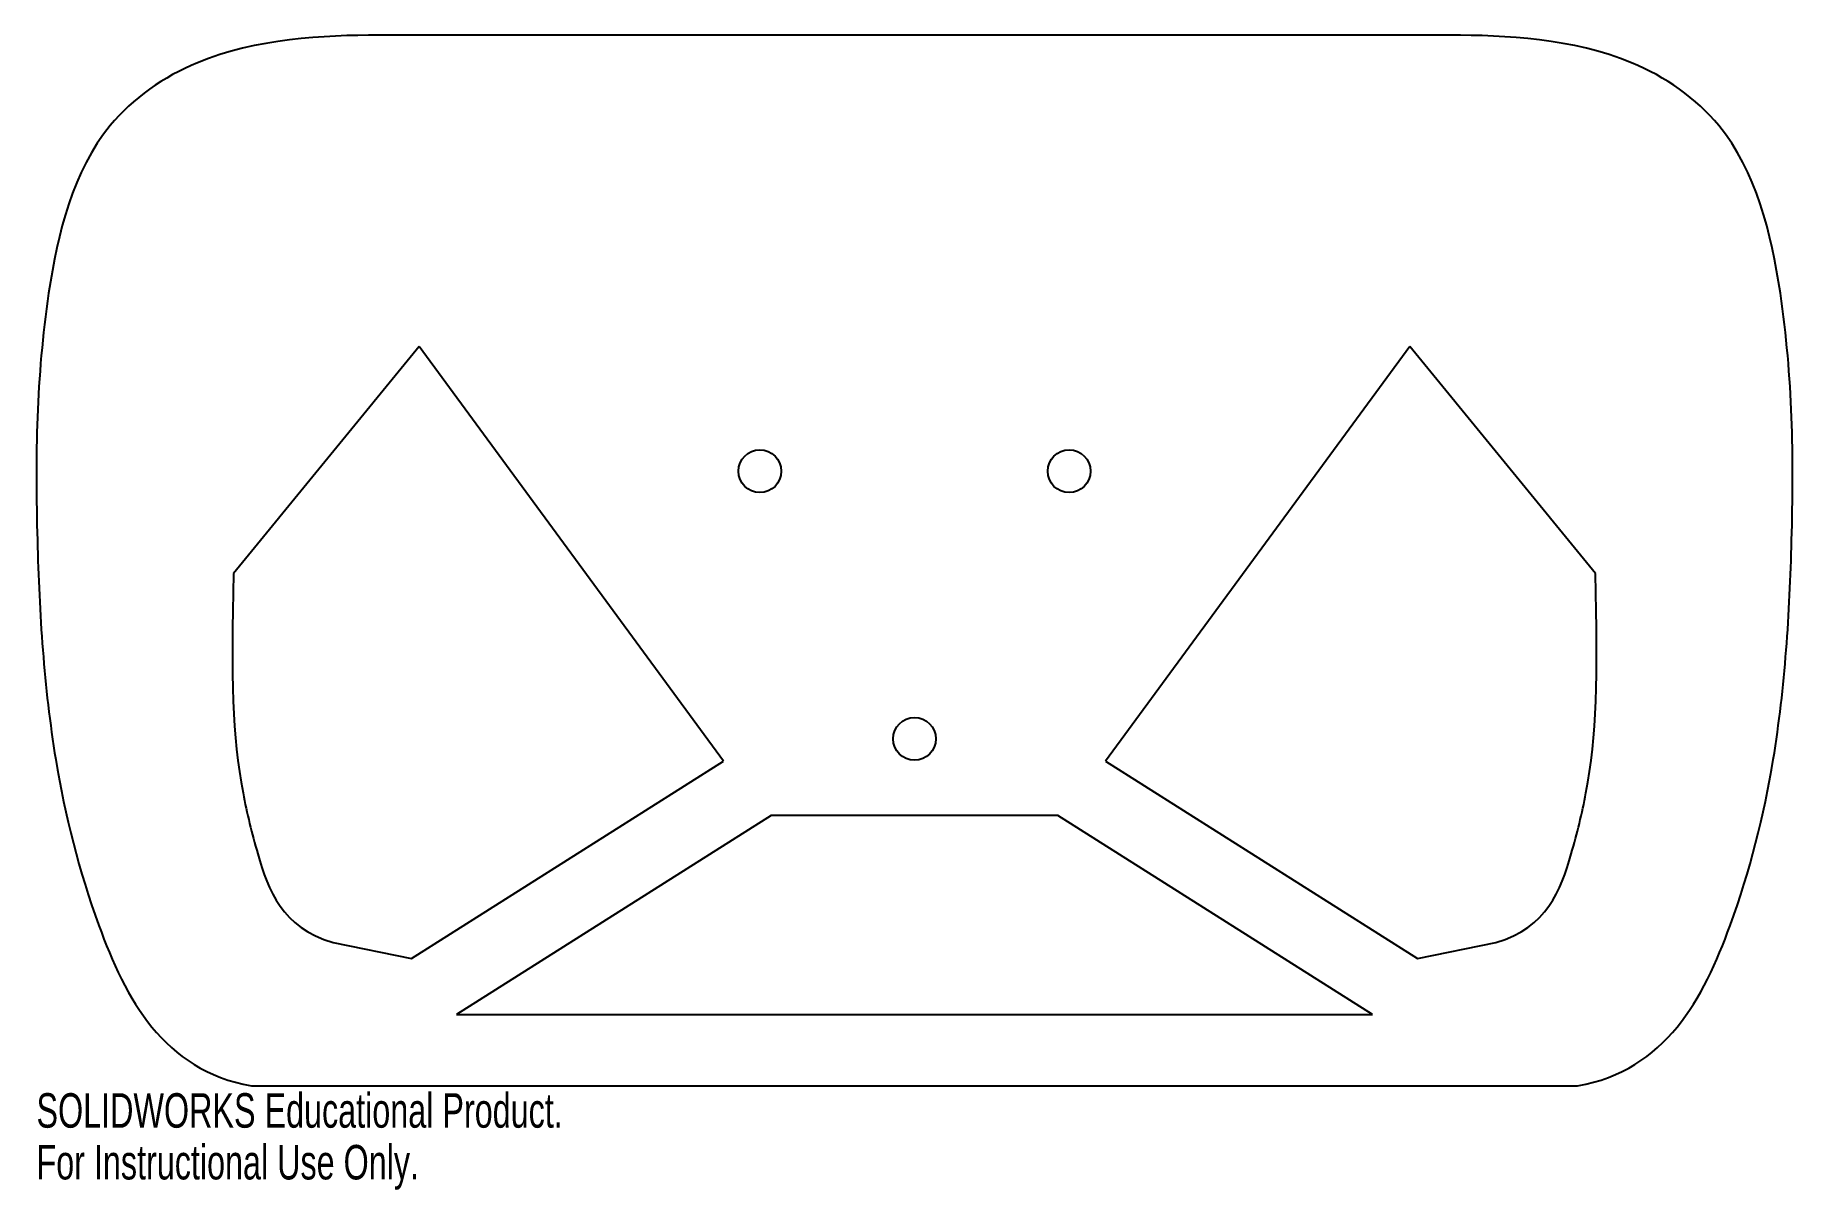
# Model space of a CAD drawing. Header units: millimetres. Extents: x -123 to 123, y -88 to 74.
import ezdxf

# ---------------------------------------------------------------- set-up
doc = ezdxf.new("R2010")
doc.units = ezdxf.units.MM
doc.styles.add('SLDTEXTSTYLE0', font='TXT', dxfattribs={"width": 0.7})

msp = doc.modelspace()

# ---------------------------------------------------------------- linework, layer by layer
at = {"color": 7, "linetype": 'Continuous', "lineweight": 25}
for p, q in [((75, 73.59), (-75, 73.59)), ((-69.37, 29.98), (-95.36, -1.84)), ((-26.76, -28.14), (-69.37, 29.98)), ((69.37, 29.98), (26.76, -28.14)), ((95.36, -1.84), (69.37, 29.98)), ((-70.42, -55.77), (-26.76, -28.14)), ((26.76, -28.14), (70.42, -55.77)), ((-20.07, -35.74), (-64.12, -63.62)), ((20.07, -35.74), (-20.07, -35.74)), ((64.12, -63.62), (20.07, -35.74)), ((-81.41, -53.53), (-70.42, -55.77)), ((70.42, -55.77), (81.41, -53.53)), ((-64.12, -63.62), (64.12, -63.62)), ((-92.84, -73.62), (92.84, -73.62))]:
    msp.add_line(p, q, dxfattribs=at)
for centre in [(-21.65, 12.5), (21.65, 12.5), (0, -25)]:
    msp.add_circle(centre, 3, dxfattribs=at)
for points, knots in [([(-75, 73.59), (-82.68, 73.59), (-97.85, 72.85), (-116.58, 59.78), (-122.88, 33.92), (-123.24, 4.23), (-121.42, -25.83), (-114.38, -53.88), (-105.21, -71.41), (-92.84, -73.62)], [0, 0, 0, 0, 0.136998, 0.217327, 0.350868, 0.535495, 0.700007, 0.828084, 1, 1, 1, 1]), ([(92.84, -73.62), (105.21, -71.41), (114.38, -53.88), (121.42, -25.83), (123.24, 4.23), (122.88, 33.92), (116.58, 59.78), (97.85, 72.85), (82.68, 73.59), (75, 73.59)], [0, 0, 0, 0, 0.171916, 0.299993, 0.464505, 0.649132, 0.782673, 0.863002, 1, 1, 1, 1]), ([(-95.36, -1.84), (-95.67, -16.56), (-95.5, -27.35), (-91.46, -43.45), (-88.62, -51.38), (-81.41, -53.53)], [0, 0, 0, 0, 0.501053, 0.67815, 1, 1, 1, 1]), ([(81.41, -53.53), (88.62, -51.38), (91.46, -43.45), (95.5, -27.35), (95.67, -16.56), (95.36, -1.84)], [0, 0, 0, 0, 0.32185, 0.498947, 1, 1, 1, 1])]:
    msp.add_open_spline(points, degree=3, knots=knots, dxfattribs=at)

# ---------------------------------------------------------------- texts
at = {"color": 7, "linetype": 'Continuous', "char_height": 4.8336, "attachment_point": 1, "style": 'SLDTEXTSTYLE0'}
for s, insert in [('SOLIDWORKS Educational Product.', (-122.93, -74.64)), ('For Instructional Use Only.', (-122.93, -81.89))]:
    msp.add_mtext(s, dxfattribs=dict(at, insert=insert))

doc.saveas('drawing.dxf')
